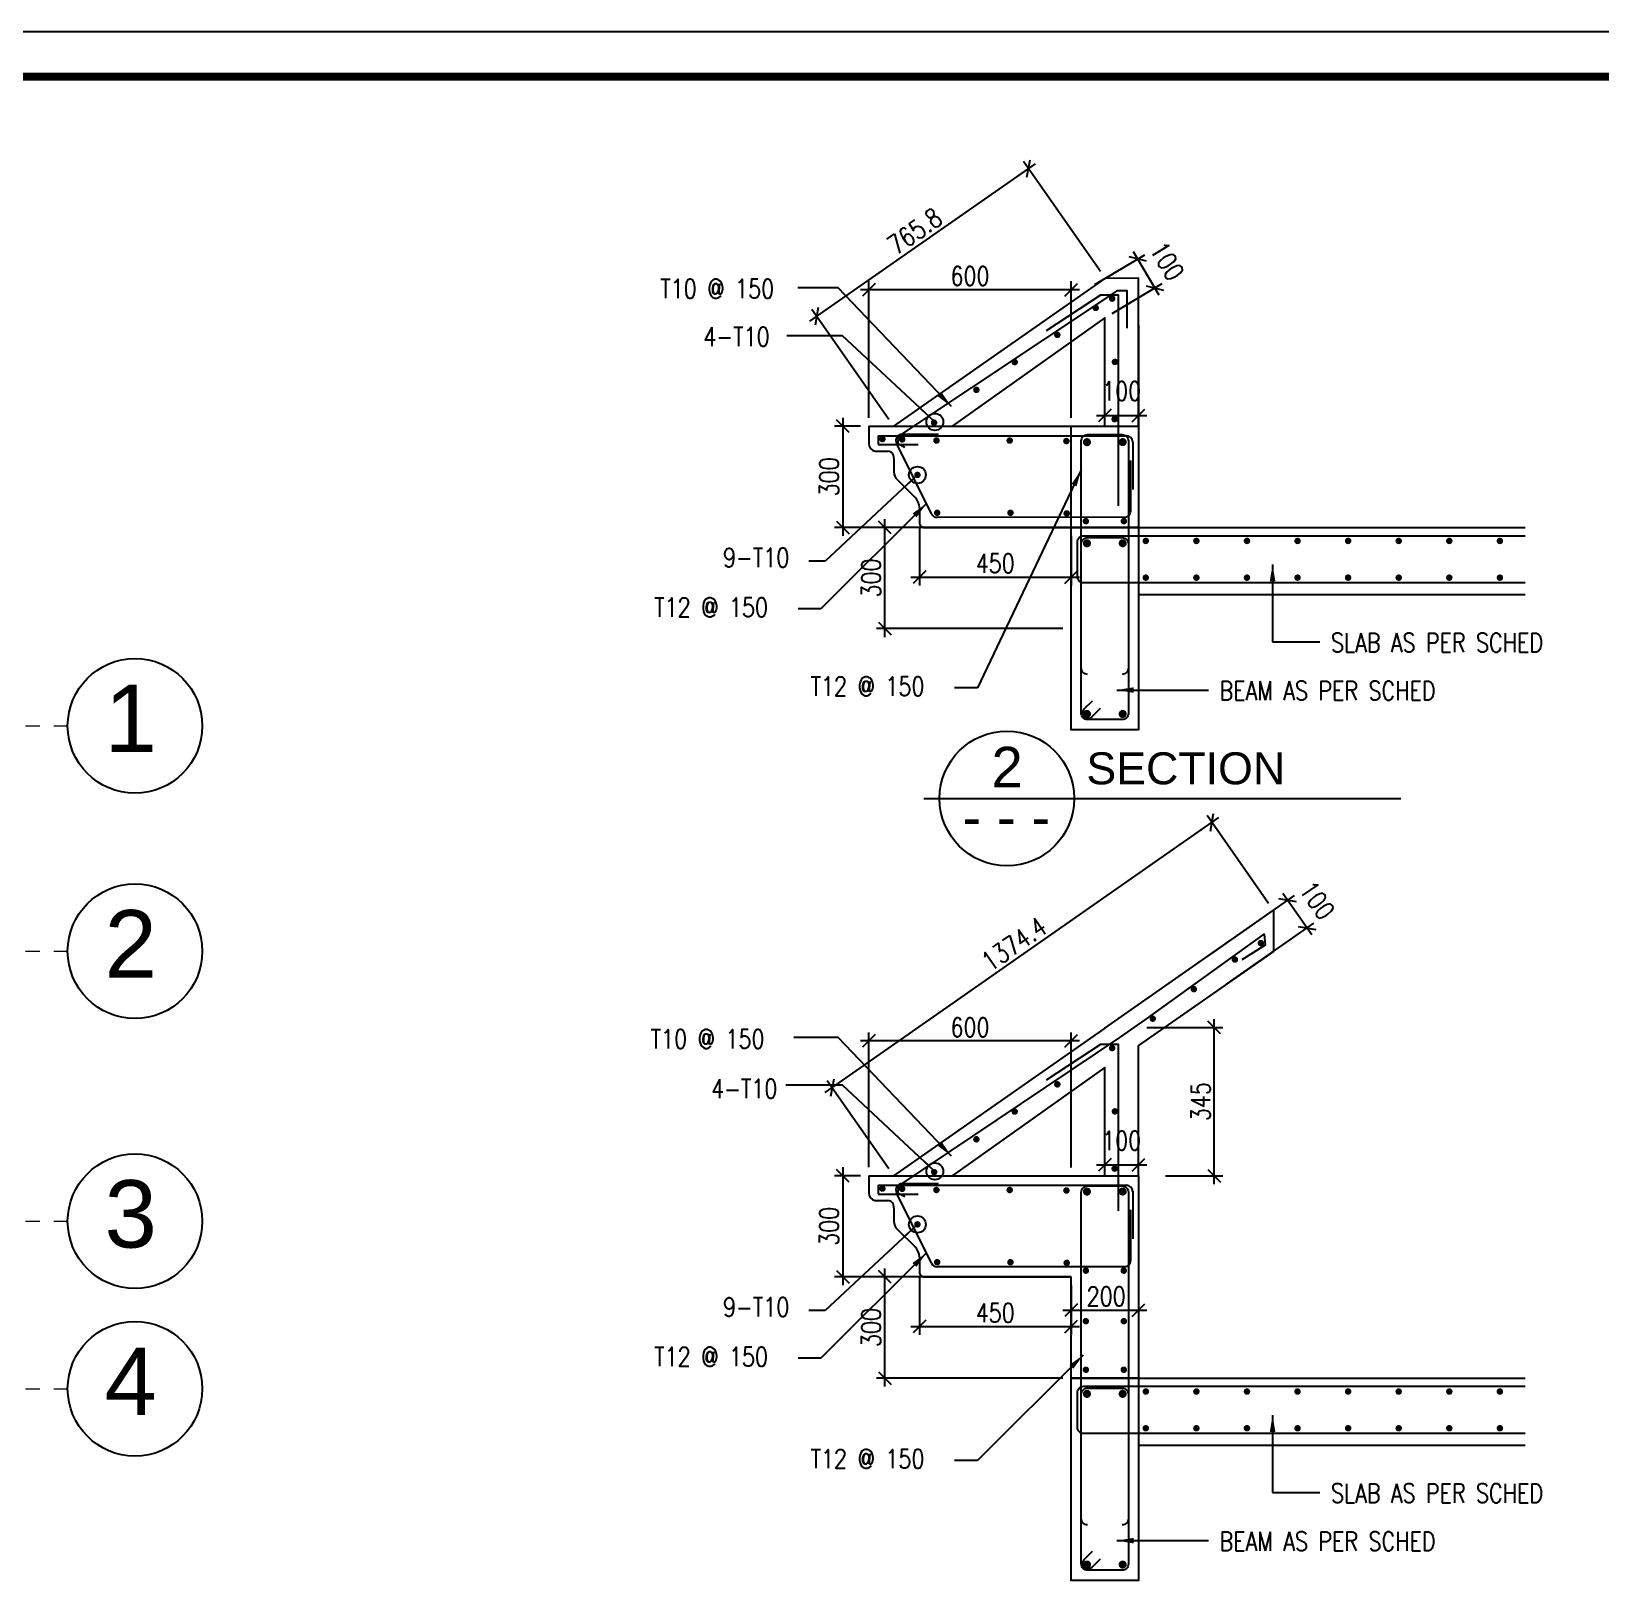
# Model space of a CAD drawing. Header units: metres. Extents: x 503482 to 1007323, y 2781056 to 5562345.
# Drawn here: x 503909.89 to 503923.85, y 2781099.45 to 2781113.27 of the extents above; entities that cross this region are included whole.
import ezdxf

# ---------------------------------------------------------------- set-up
doc = ezdxf.new("R2010")
doc.units = ezdxf.units.M
doc.header["$LTSCALE"] = 10
doc.header["$MEASUREMENT"] = 0
doc.header["$PDMODE"] = 3
doc.linetypes.add('PHANTOM2', pattern=[1.25, 0.625, -0.125, 0.125, -0.125, 0.125, -0.125])
doc.layers.get('0').update_dxf_attribs({"linetype": 'CONTINUOUS'})
doc.layers.get('DEFPOINTS').update_dxf_attribs({"linetype": 'CONTINUOUS'})
for name, color, linetype, lineweight in [('01_WALLS', 7, 'CONTINUOUS', 25), ('S-TIE BEAM', 3, 'CONTINUOUS', 25), ('TEXT', 254, 'CONTINUOUS', 13)]:
    doc.layers.add(name, color=color, linetype=linetype, lineweight=lineweight)
for name, color, linetype in [('1-TEXT', 3, 'CONTINUOUS'), ('3-REINFORCEMENT', 4, 'CONTINUOUS'), ('A-TEXT', 2, 'CONTINUOUS'), ('A-VIEW-LN', 1, 'CONTINUOUS'), ('G-DIM', 1, 'CONTINUOUS'), ('G-LEADER', 1, 'CONTINUOUS'), ('G-TEXT', 3, 'CONTINUOUS'), ('M.TITLE BLOCK', 7, 'CONTINUOUS'), ('S-COL-NAME', 4, 'CONTINUOUS'), ('S-REINFORCEMENT', 4, 'CONTINUOUS'), ('S-SECTIONS', 2, 'CONTINUOUS')]:
    doc.layers.add(name, color=color, linetype=linetype)
doc.styles.add('ANWAR', font='arial.ttf')
doc.styles.add('ROMANS', font='ROMANS.SHX', dxfattribs={"width": 0.8, "height": 0.25})
doc.styles.add('TT', font='swissek.ttf')
doc.dimstyles.new('DIM-25', dxfattribs={"dimscale": 0.25, "dimtxt": 225, "dimasz": 150, "dimexe": 100, "dimexo": 100, "dimgap": 50, "dimtad": 1, "dimdec": 1, "dimzin": 9, "dimdsep": 46, "dimtxsty": 'ROMANS', "dimblk1": 'OBLIQUE', "dimblk2": 'OBLIQUE', "dimsah": 1, "dimcen": 100, "dimdle": 100, "dimclrd": 256, "dimclre": 256, "dimclrt": 3, "dimadec": 0, "dimazin": 0, "dimtfac": 1, "dimtdec": 1, "dimtofl": 0, "dimtmove": 2, "dimatfit": 3, "dimldrblk": 'OBLIQUE', "dimfxl": 1, "dimtolj": 1, "dimtzin": 0, "dimlwd": -1, "dimlwe": -1, "dimarcsym": 0})
doc.dimstyles.new('DOTBLANKED-25', dxfattribs={"dimscale": 0.25, "dimtxt": 225, "dimasz": 200, "dimexe": 100, "dimexo": 100, "dimgap": 50, "dimtad": 1, "dimdec": 0, "dimzin": 0, "dimdsep": 46, "dimtxsty": 'ROMANS', "dimblk1": 'DOTBLANK', "dimblk2": 'DOTBLANK', "dimsah": 1, "dimcen": 100, "dimdle": 100, "dimclrd": 256, "dimclre": 256, "dimclrt": 3, "dimadec": 0, "dimazin": 0, "dimtfac": 1, "dimtdec": 0, "dimtofl": 0, "dimtmove": 2, "dimatfit": 3, "dimldrblk": 'DOTBLANK', "dimfxl": 1, "dimtolj": 1, "dimtzin": 0, "dimlwd": -1, "dimlwe": -1, "dimarcsym": 0})
doc.dimstyles.new('LEADER-25', dxfattribs={"dimscale": 0.25, "dimtxt": 225, "dimasz": 200, "dimexe": 100, "dimexo": 100, "dimgap": 50, "dimtad": 1, "dimdec": 0, "dimzin": 0, "dimdsep": 46, "dimtxsty": 'ROMANS', "dimcen": 100, "dimdle": 100, "dimclrd": 256, "dimclre": 256, "dimclrt": 3, "dimadec": 0, "dimazin": 0, "dimtfac": 1, "dimtdec": 0, "dimtofl": 0, "dimtmove": 2, "dimatfit": 3, "dimfxl": 1, "dimtolj": 1, "dimtzin": 0, "dimlwd": -1, "dimlwe": -1, "dimarcsym": 0})

# ---------------------------------------------------------------- blocks, each defined once
blk = doc.blocks.new('A$C9677af75')
at = {"color": 252}
for centre in [(3.452, -0.3), (3.452, -2.305), (3.452, -4.708), (3.452, -6.198)]:
    blk.add_circle(centre, 0.599, dxfattribs=at)
at = {"layer": 'A-VIEW-LN', "color": 252, "linetype": 'PHANTOM2', "lineweight": 5, "ltscale": 0.1}
for p, q in [((-17.271, -0.3), (2.858, -0.3)), ((-17.271, -2.305), (2.858, -2.305)), ((-17.271, -4.708), (2.858, -4.708)), ((-17.271, -6.198), (2.858, -6.198))]:
    blk.add_line(p, q, dxfattribs=at)
at = {"layer": 'A-TEXT', "style": 'ANWAR'}
for s, p in [('1', (3.181, -0.533)), ('2', (3.181, -2.539)), ('3', (3.181, -4.942)), ('4', (3.181, -6.432))]:
    blk.add_text(s, height=0.6, dxfattribs=at).set_placement(p)
blk = doc.blocks.new('_Oblique')
at = {"color": 0, "linetype": 'ByBlock', "lineweight": -2}
blk.add_line((-0.5, -0.5), (0.5, 0.5), dxfattribs=at)
blk = doc.blocks.new('*D1477')
at = {"layer": 'DEFPOINTS', "color": 0, "transparency": 16777216}
for p in [(516261.3, 219865.2), (516261.3, 219465.5), (516861.2, 219465.4)]:
    blk.add_point(p, dxfattribs=at)
at = {"layer": 'G-DIM', "transparency": 16777216}
for p, q in [((516261.3, 219490.5), (516261.3, 219890.2)), ((516861.2, 219490.4), (516861.2, 219890.2)), ((516886.2, 219865.2), (516236.3, 219865.2))]:
    blk.add_line(p, q, dxfattribs=at)
at = {"layer": 'G-DIM', "transparency": 16777216, "xscale": 37.5, "yscale": 37.5, "zscale": 37.5, "rotation": 180}
blk.add_blockref('_Oblique', (516261.3, 219865.2), dxfattribs=at)
at = {"layer": 'G-DIM', "transparency": 16777216, "xscale": 37.5, "yscale": 37.5, "zscale": 37.5}
blk.add_blockref('_Oblique', (516861.2, 219865.2), dxfattribs=at)
at = {"layer": 'G-DIM', "color": 3, "transparency": 16777216, "insert": (516561.3, 219905.8), "char_height": 56.25, "attachment_point": 5, "style": 'ROMANS'}
blk.add_mtext('\\A1;600', dxfattribs=at)
blk = doc.blocks.new('*D1478')
at = {"layer": 'DEFPOINTS', "color": 0, "transparency": 16777216}
for p in [(516261.2, 219465.5), (516184.3, 219165.5), (516425.2, 219165.5)]:
    blk.add_point(p, dxfattribs=at)
at = {"layer": 'G-DIM', "transparency": 16777216}
for p, q in [((516236.2, 219465.5), (516159.3, 219465.5)), ((516184.3, 219490.5), (516184.3, 219140.5)), ((516400.2, 219165.5), (516159.3, 219165.5))]:
    blk.add_line(p, q, dxfattribs=at)
at = {"layer": 'G-DIM', "transparency": 16777216, "xscale": 37.5, "yscale": 37.5, "zscale": 37.5}
for p, rotation in [((516184.3, 219465.5), 90), ((516184.3, 219165.5), 270)]:
    blk.add_blockref('_Oblique', p, dxfattribs=dict(at, rotation=rotation))
at = {"layer": 'G-DIM', "color": 3, "transparency": 16777216, "insert": (516143.7, 219315.5), "char_height": 56.25, "attachment_point": 5, "rotation": 90, "style": 'ROMANS'}
blk.add_mtext('\\A1;300', dxfattribs=at)
blk = doc.blocks.new('_DOTBLANK')
at = {"color": 0, "linetype": 'ByBlock'}
blk.add_line((-0.5, 0), (-1, 0), dxfattribs=at)
blk.add_circle((0, 0), 0.5, dxfattribs=at)
blk = doc.blocks.new('*D1479')
at = {"layer": 'DEFPOINTS', "color": 0, "transparency": 16777216}
for p in [(516961.2, 219474.2), (517061.2, 219498), (517061.2, 219474.2)]:
    blk.add_point(p, dxfattribs=at)
at = {"layer": 'G-DIM', "transparency": 16777216}
for p, q in [((516961.2, 219499.2), (516961.2, 219523)), ((517061.2, 219499.2), (517061.2, 219523)), ((516936.2, 219498), (517086.2, 219498))]:
    blk.add_line(p, q, dxfattribs=at)
at = {"layer": 'G-DIM', "transparency": 16777216, "xscale": 37.5, "yscale": 37.5, "zscale": 37.5, "rotation": 180}
blk.add_blockref('_Oblique', (516961.2, 219498), dxfattribs=at)
at = {"layer": 'G-DIM', "transparency": 16777216, "xscale": 37.5, "yscale": 37.5, "zscale": 37.5}
blk.add_blockref('_Oblique', (517061.2, 219498), dxfattribs=at)
at = {"layer": 'G-DIM', "color": 3, "transparency": 16777216, "insert": (517011.2, 219569.9), "char_height": 56.25, "attachment_point": 5, "style": 'ROMANS'}
blk.add_mtext('\\A1;100', dxfattribs=at)
blk = doc.blocks.new('*D1480')
at = {"layer": 'DEFPOINTS', "color": 0, "transparency": 16777216}
for p in [(517061.2, 219904.9), (517285.9, 219904.9), (517115.9, 219465.4)]:
    blk.add_point(p, dxfattribs=at)
at = {"layer": 'G-DIM', "transparency": 16777216}
for p, q in [((517285.9, 219440.4), (517285.9, 219929.9)), ((517086.2, 219904.9), (517310.9, 219904.9)), ((517140.9, 219465.4), (517310.9, 219465.4))]:
    blk.add_line(p, q, dxfattribs=at)
at = {"layer": 'G-DIM', "transparency": 16777216, "xscale": 37.5, "yscale": 37.5, "zscale": 37.5}
for p, rotation in [((517285.9, 219904.9), 90), ((517285.9, 219465.4), 270)]:
    blk.add_blockref('_Oblique', p, dxfattribs=dict(at, rotation=rotation))
at = {"layer": 'G-DIM', "color": 3, "transparency": 16777216, "insert": (517245.2, 219685.1), "char_height": 56.25, "attachment_point": 5, "rotation": 90, "style": 'ROMANS'}
blk.add_mtext('\\A1;345', dxfattribs=at)
blk = doc.blocks.new('*D1481')
at = {"layer": 'DEFPOINTS', "color": 0, "transparency": 16777216}
for p in [(516861.2, 219072.1), (517061.2, 219072.1), (517061.2, 219066.9)]:
    blk.add_point(p, dxfattribs=at)
at = {"layer": 'G-DIM', "transparency": 16777216}
for p, q in [((516836.2, 219066.9), (517086.2, 219066.9)), ((516861.2, 219047.1), (516861.2, 219041.9)), ((517061.2, 219047.1), (517061.2, 219041.9))]:
    blk.add_line(p, q, dxfattribs=at)
at = {"layer": 'G-DIM', "transparency": 16777216, "xscale": 37.5, "yscale": 37.5, "zscale": 37.5, "rotation": 180}
blk.add_blockref('_Oblique', (516861.2, 219066.9), dxfattribs=at)
at = {"layer": 'G-DIM', "transparency": 16777216, "xscale": 37.5, "yscale": 37.5, "zscale": 37.5}
blk.add_blockref('_Oblique', (517061.2, 219066.9), dxfattribs=at)
at = {"layer": 'G-DIM', "color": 3, "transparency": 16777216, "insert": (516965.1, 219107.5), "char_height": 56.25, "attachment_point": 5, "style": 'ROMANS'}
blk.add_mtext('\\A1;200', dxfattribs=at)
blk = doc.blocks.new('*D1482')
at = {"layer": 'DEFPOINTS', "color": 0, "transparency": 16777216}
for p in [(516308.7, 219165.4), (516861.2, 219165.4), (516861.2, 218865.4)]:
    blk.add_point(p, dxfattribs=at)
at = {"layer": 'G-DIM', "transparency": 16777216}
for p, q in [((516308.7, 218840.4), (516308.7, 219190.4)), ((516836.2, 219165.4), (516283.7, 219165.4)), ((516836.2, 218865.4), (516283.7, 218865.4))]:
    blk.add_line(p, q, dxfattribs=at)
at = {"layer": 'G-DIM', "transparency": 16777216, "xscale": 37.5, "yscale": 37.5, "zscale": 37.5}
for p, rotation in [((516308.7, 219165.4), 90), ((516308.7, 218865.4), 270)]:
    blk.add_blockref('_Oblique', p, dxfattribs=dict(at, rotation=rotation))
at = {"layer": 'G-DIM', "color": 3, "transparency": 16777216, "insert": (516268.1, 219015.4), "char_height": 56.25, "attachment_point": 5, "rotation": 90, "style": 'ROMANS'}
blk.add_mtext('\\A1;300', dxfattribs=at)
blk = doc.blocks.new('*D1483')
at = {"layer": 'DEFPOINTS', "color": 0, "transparency": 16777216}
for p in [(516411.2, 219189), (516861.2, 219165.4), (516861.2, 219018.3)]:
    blk.add_point(p, dxfattribs=at)
at = {"layer": 'G-DIM', "transparency": 16777216}
for p, q in [((516411.2, 219164), (516411.2, 218993.3)), ((516861.2, 219140.4), (516861.2, 218993.3)), ((516386.2, 219018.3), (516886.2, 219018.3))]:
    blk.add_line(p, q, dxfattribs=at)
at = {"layer": 'G-DIM', "transparency": 16777216, "xscale": 37.5, "yscale": 37.5, "zscale": 37.5, "rotation": 180}
blk.add_blockref('_Oblique', (516411.2, 219018.3), dxfattribs=at)
at = {"layer": 'G-DIM', "transparency": 16777216, "xscale": 37.5, "yscale": 37.5, "zscale": 37.5}
blk.add_blockref('_Oblique', (516861.2, 219018.3), dxfattribs=at)
at = {"layer": 'G-DIM', "color": 3, "transparency": 16777216, "insert": (516636.2, 219058.9), "char_height": 56.25, "attachment_point": 5, "style": 'ROMANS'}
blk.add_mtext('\\A1;450', dxfattribs=at)
blk = doc.blocks.new('*D1485')
at = {"layer": 'DEFPOINTS', "color": 0, "transparency": 16777216}
for p in [(517279.1, 220513.5), (517461.2, 220252.9), (516334.7, 219465.6)]:
    blk.add_point(p, dxfattribs=at)
at = {"layer": 'G-DIM', "transparency": 16777216}
for p, q in [((517446.9, 220273.4), (517264.8, 220534)), ((516132, 219711.9), (517299.6, 220527.8)), ((516320.4, 219486.1), (516138.2, 219746.7))]:
    blk.add_line(p, q, dxfattribs=at)
at = {"layer": 'G-DIM', "transparency": 16777216, "xscale": 37.5, "yscale": 37.5, "zscale": 37.5}
for p, rotation in [((517279.1, 220513.5), 34.94840811919067), ((516152.5, 219726.2), 214.9484081191907)]:
    blk.add_blockref('_Oblique', p, dxfattribs=dict(at, rotation=rotation))
at = {"layer": 'G-DIM', "color": 3, "transparency": 16777216, "insert": (516692.5, 220153.2), "char_height": 56.25, "attachment_point": 5, "rotation": 34.9484, "style": 'ROMANS'}
blk.add_mtext('\\A1;1374.4', dxfattribs=at)
blk = doc.blocks.new('*D1486')
at = {"layer": 'DEFPOINTS', "color": 0, "transparency": 16777216}
for p in [(516261.3, 222093.4), (516261.3, 221688.3), (516861.2, 221688.2)]:
    blk.add_point(p, dxfattribs=at)
at = {"layer": 'G-DIM', "transparency": 16777216}
for p, q in [((516261.3, 221713.3), (516261.3, 222118.4)), ((516861.2, 221713.2), (516861.2, 222118.4)), ((516886.2, 222093.4), (516236.3, 222093.4))]:
    blk.add_line(p, q, dxfattribs=at)
at = {"layer": 'G-DIM', "transparency": 16777216, "xscale": 37.5, "yscale": 37.5, "zscale": 37.5, "rotation": 180}
blk.add_blockref('_Oblique', (516261.3, 222093.4), dxfattribs=at)
at = {"layer": 'G-DIM', "transparency": 16777216, "xscale": 37.5, "yscale": 37.5, "zscale": 37.5}
blk.add_blockref('_Oblique', (516861.2, 222093.4), dxfattribs=at)
at = {"layer": 'G-DIM', "color": 3, "transparency": 16777216, "insert": (516561.3, 222134.1), "char_height": 56.25, "attachment_point": 5, "style": 'ROMANS'}
blk.add_mtext('\\A1;600', dxfattribs=at)
blk = doc.blocks.new('*D1487')
at = {"layer": 'DEFPOINTS', "color": 0, "transparency": 16777216}
for p in [(516261.2, 221688.3), (516184.3, 221388.4), (516425.2, 221388.4)]:
    blk.add_point(p, dxfattribs=at)
at = {"layer": 'G-DIM', "transparency": 16777216}
for p, q in [((516184.3, 221713.3), (516184.3, 221363.4)), ((516236.2, 221688.3), (516159.3, 221688.3)), ((516400.2, 221388.4), (516159.3, 221388.4))]:
    blk.add_line(p, q, dxfattribs=at)
at = {"layer": 'G-DIM', "transparency": 16777216, "xscale": 37.5, "yscale": 37.5, "zscale": 37.5}
for p, rotation in [((516184.3, 221688.3), 90), ((516184.3, 221388.4), 270)]:
    blk.add_blockref('_Oblique', p, dxfattribs=dict(at, rotation=rotation))
at = {"layer": 'G-DIM', "color": 3, "transparency": 16777216, "insert": (516143.7, 221538.3), "char_height": 56.25, "attachment_point": 5, "rotation": 90, "style": 'ROMANS'}
blk.add_mtext('\\A1;300', dxfattribs=at)
blk = doc.blocks.new('*D1488')
at = {"layer": 'DEFPOINTS', "color": 0, "transparency": 16777216}
for p in [(516961.2, 221697.1), (517061.2, 221720.8), (517061.2, 221697.1)]:
    blk.add_point(p, dxfattribs=at)
at = {"layer": 'G-DIM', "transparency": 16777216}
for p, q in [((516961.2, 221722.1), (516961.2, 221745.8)), ((517061.2, 221722.1), (517061.2, 221745.8)), ((516936.2, 221720.8), (517086.2, 221720.8))]:
    blk.add_line(p, q, dxfattribs=at)
at = {"layer": 'G-DIM', "transparency": 16777216, "xscale": 37.5, "yscale": 37.5, "zscale": 37.5, "rotation": 180}
blk.add_blockref('_Oblique', (516961.2, 221720.8), dxfattribs=at)
at = {"layer": 'G-DIM', "transparency": 16777216, "xscale": 37.5, "yscale": 37.5, "zscale": 37.5}
blk.add_blockref('_Oblique', (517061.2, 221720.8), dxfattribs=at)
at = {"layer": 'G-DIM', "color": 3, "transparency": 16777216, "insert": (517011.2, 221792.7), "char_height": 56.25, "attachment_point": 5, "style": 'ROMANS'}
blk.add_mtext('\\A1;100', dxfattribs=at)
blk = doc.blocks.new('*D1489')
at = {"layer": 'DEFPOINTS', "color": 0, "transparency": 16777216}
for p in [(517058.7, 222184.4), (516910, 222095.7), (516961.2, 222009.8)]:
    blk.add_point(p, dxfattribs=at)
at = {"layer": 'G-DIM', "transparency": 16777216}
for p, q in [((517122.7, 222077.1), (517045.9, 222205.9)), ((516931.5, 222108.5), (517080.1, 222197.2)), ((516982.7, 222022.6), (517131.4, 222111.4))]:
    blk.add_line(p, q, dxfattribs=at)
at = {"layer": 'G-DIM', "transparency": 16777216, "xscale": 37.5, "yscale": 37.5, "zscale": 37.5}
for p, rotation in [((517058.7, 222184.4), 120.8295088101091), ((517109.9, 222098.6), 300.8295088101091)]:
    blk.add_blockref('_Oblique', p, dxfattribs=dict(at, rotation=rotation))
at = {"layer": 'G-DIM', "color": 3, "transparency": 16777216, "insert": (517146, 222178.3), "char_height": 56.25, "attachment_point": 5, "rotation": 300.8295, "style": 'ROMANS'}
blk.add_mtext('\\A1;100', dxfattribs=at)
blk = doc.blocks.new('*D1490')
at = {"layer": 'DEFPOINTS', "color": 0, "transparency": 16777216}
for p in [(516308.7, 221388.3), (516861.2, 221388.3), (516861.2, 221088.2)]:
    blk.add_point(p, dxfattribs=at)
at = {"layer": 'G-DIM', "transparency": 16777216}
for p, q in [((516308.7, 221063.2), (516308.7, 221413.3)), ((516836.2, 221388.3), (516283.7, 221388.3)), ((516836.2, 221088.2), (516283.7, 221088.2))]:
    blk.add_line(p, q, dxfattribs=at)
at = {"layer": 'G-DIM', "transparency": 16777216, "xscale": 37.5, "yscale": 37.5, "zscale": 37.5}
for p, rotation in [((516308.7, 221388.3), 90), ((516308.7, 221088.2), 270)]:
    blk.add_blockref('_Oblique', p, dxfattribs=dict(at, rotation=rotation))
at = {"layer": 'G-DIM', "color": 3, "transparency": 16777216, "insert": (516268.1, 221238.3), "char_height": 56.25, "attachment_point": 5, "rotation": 90, "style": 'ROMANS'}
blk.add_mtext('\\A1;300', dxfattribs=at)
blk = doc.blocks.new('*D1491')
at = {"layer": 'DEFPOINTS', "color": 0, "transparency": 16777216}
for p in [(516411.2, 221411.8), (516861.2, 221388.3), (516861.2, 221241.2)]:
    blk.add_point(p, dxfattribs=at)
at = {"layer": 'G-DIM', "transparency": 16777216}
for p, q in [((516411.2, 221386.8), (516411.2, 221216.2)), ((516861.2, 221363.3), (516861.2, 221216.2)), ((516386.2, 221241.2), (516886.2, 221241.2))]:
    blk.add_line(p, q, dxfattribs=at)
at = {"layer": 'G-DIM', "transparency": 16777216, "xscale": 37.5, "yscale": 37.5, "zscale": 37.5, "rotation": 180}
blk.add_blockref('_Oblique', (516411.2, 221241.2), dxfattribs=at)
at = {"layer": 'G-DIM', "transparency": 16777216, "xscale": 37.5, "yscale": 37.5, "zscale": 37.5}
blk.add_blockref('_Oblique', (516861.2, 221241.2), dxfattribs=at)
at = {"layer": 'G-DIM', "color": 3, "transparency": 16777216, "insert": (516636.2, 221281.8), "char_height": 56.25, "attachment_point": 5, "style": 'ROMANS'}
blk.add_mtext('\\A1;450', dxfattribs=at)
blk = doc.blocks.new('*D1492')
at = {"layer": 'DEFPOINTS', "color": 0, "transparency": 16777216}
for p in [(516734.7, 222453), (516962.5, 222127), (516334.7, 221688.4)]:
    blk.add_point(p, dxfattribs=at)
at = {"layer": 'G-DIM', "transparency": 16777216}
for p, q in [((516086.4, 222000.1), (516755.2, 222467.3)), ((516948.1, 222147.5), (516720.4, 222473.5)), ((516320.4, 221708.9), (516092.6, 222034.9))]:
    blk.add_line(p, q, dxfattribs=at)
at = {"layer": 'G-DIM', "transparency": 16777216, "xscale": 37.5, "yscale": 37.5, "zscale": 37.5}
for p, rotation in [((516734.7, 222453), 34.94078497483038), ((516106.9, 222014.4), 214.9407849748304)]:
    blk.add_blockref('_Oblique', p, dxfattribs=dict(at, rotation=rotation))
at = {"layer": 'G-DIM', "color": 3, "transparency": 16777216, "insert": (516397.5, 222267), "char_height": 56.25, "attachment_point": 5, "rotation": 34.9408, "style": 'ROMANS'}
blk.add_mtext('\\A1;765.8', dxfattribs=at)
blk = doc.blocks.new('*D1494')
at = {"layer": 'DEFPOINTS', "color": 0, "transparency": 16777216}
for p in [(517503.2, 220282.2), (517244.7, 220101.5), (517301.9, 220019.5)]:
    blk.add_point(p, dxfattribs=at)
at = {"layer": 'G-DIM', "transparency": 16777216}
for p, q in [((517265.2, 220115.8), (517523.7, 220296.5)), ((517574.8, 220179.7), (517488.8, 220302.7)), ((517322.4, 220033.9), (517580.9, 220214.5))]:
    blk.add_line(p, q, dxfattribs=at)
at = {"layer": 'G-DIM', "transparency": 16777216, "xscale": 37.5, "yscale": 37.5, "zscale": 37.5}
for p, rotation in [((517503.2, 220282.2), 124.9484081191842), ((517560.4, 220200.2), 304.9484081191842)]:
    blk.add_blockref('_Oblique', p, dxfattribs=dict(at, rotation=rotation))
at = {"layer": 'G-DIM', "color": 3, "transparency": 16777216, "insert": (517590.7, 220282.3), "char_height": 56.25, "attachment_point": 5, "rotation": 304.9484, "style": 'ROMANS'}
blk.add_mtext('\\A1;100', dxfattribs=at)
blk = doc.blocks.new('A$C831c998c')
at = {"layer": '01_WALLS', "ltscale": 0.04}
for p, q in [((1261.98, 6632.93), (1698.03, 6632.84)), ((1261.98, 4410.08), (1698.03, 4409.99))]:
    blk.add_line(p, q, dxfattribs=at)
for points in [[(1261.98, 6632.93), (1698.03, 6632.84)], [(1261.98, 4410.08), (1698.03, 4409.99)]]:
    blk.add_lwpolyline(points, dxfattribs=at)
at = {"layer": '3-REINFORCEMENT'}
for points in [[(1784.55, 6095.78), (1759.59, 6071.14, -0.4125118), (1736.39, 6071.22, -0.4159173), (1736.47, 6094.55), (1761.33, 6119.09)], [(1784.55, 3572.89), (1759.59, 3548.25, -0.4125118), (1736.39, 3548.33, -0.4159173), (1736.47, 3571.66), (1761.33, 3596.2)]]:
    blk.add_lwpolyline(points, format="xyb", dxfattribs=at)
at = {"layer": 'S-COL-NAME'}
for p, q in [((1125.63, 6904.78), (1862.39, 6904.7)), ((1125.63, 6904.78), (1125.63, 6878.43)), ((1197.13, 6909.53), (1304.37, 6909.53)), ((1125.63, 6878.43), (1244.75, 6878.43)), ((1284.07, 6673.31), (1180.45, 6882.66)), ((1881.01, 6886.08), (1881.01, 6745.75)), ((1874.68, 6681.49), (1874.68, 6831.34)), ((1856.06, 6662.87), (1300.75, 6662.95)), ((1125.63, 4681.93), (1862.39, 4681.84)), ((1125.63, 4681.93), (1125.63, 4655.57)), ((1125.63, 4655.57), (1244.75, 4655.57)), ((1284.07, 4450.46), (1180.45, 4659.8)), ((1197.13, 4686.68), (1304.37, 4686.68)), ((1881.01, 4663.22), (1881.01, 4522.9)), ((1874.68, 4458.63), (1874.68, 4608.49)), ((1856.06, 4440.01), (1300.75, 4440.1))]:
    blk.add_line(p, q, dxfattribs=at)
for points in [[(1205.42, 6870.19), (1183.88, 6880.84), (1187.12, 6903.32), (1836.88, 7335.81), (1863.6, 7335.81), (1863.6, 7223.93)], [(1838.54, 6697.06), (1838.54, 7322.1), (1785.35, 7322.1), (1623.68, 7216.16)], [(1205.42, 4647.33), (1183.88, 4657.99), (1187.12, 4680.47), (1842.68, 5119.9), (1917.83, 5172.42), (2270.66, 5426.46)], [(2248.56, 5410.77), (2270.66, 5426.46), (2273.03, 5393.81), (2203.84, 5350.08)], [(1838.54, 4606.01), (1838.54, 5099.24), (1785.35, 5099.24), (1623.68, 4993.3)]]:
    blk.add_lwpolyline(points, dxfattribs=at)
for points in [[(1746.65, 6197.12, -0.4142136), (1728.03, 6215.74), (1728.03, 6889.48, -0.4142136), (1746.65, 6908.1), (1849.41, 6908.1, -0.4142136), (1868.03, 6889.48), (1868.03, 6215.74, -0.4142136), (1849.41, 6197.12)], [(3044.18, 6468.42), (1735.33, 6468.42, -0.4142136), (1716.71, 6487.04), (1716.71, 6589.8, -0.4142136), (1735.33, 6608.42), (3044.26, 6608.42)], [(1746.65, 3674.23, -0.4142136), (1728.03, 3692.85), (1728.03, 4661.33, -0.4142136), (1746.65, 4679.95), (1849.41, 4679.95, -0.4142136), (1868.03, 4661.33), (1868.03, 3692.85, -0.4142136), (1849.41, 3674.23)], [(3044.18, 3945.53), (1735.33, 3945.53, -0.4142136), (1716.71, 3964.15), (1716.71, 4066.91, -0.4142136), (1735.33, 4085.53), (3044.26, 4085.53)]]:
    blk.add_lwpolyline(points, format="xyb", dxfattribs=at)
for points in [[(1746.65, 6602.84), (1849.41, 6602.84, -0.4142136), (1868.03, 6584.23), (1868.03, 6081.46, -0.4142136), (1849.41, 6062.84), (1746.65, 6062.84, -0.4142136), (1728.03, 6081.46), (1728.03, 6584.23, -0.4142136)], [(1746.65, 4079.95), (1849.41, 4079.95, -0.4142136), (1868.03, 4061.33), (1868.03, 3558.57, -0.4142136), (1849.41, 3539.95), (1746.65, 3539.95, -0.4142136), (1728.03, 3558.57), (1728.03, 4061.33, -0.4142136)]]:
    blk.add_lwpolyline(points, format="xyb", close=True, dxfattribs=at)
for centre, start, end in [((1197.13, 6890.91), 90, 206.33465), ((1862.39, 6886.08), 0, 90), ((1300.75, 6681.57), 206.33465, 269.99978), ((1856.06, 6681.49), 269.99978, 0), ((1197.13, 4668.06), 90, 206.33465), ((1862.39, 4663.22), 0, 90), ((1300.75, 4458.72), 206.33465, 269.99978), ((1856.06, 4458.63), 269.99978, 0)]:
    blk.add_arc(centre, 18.62, start, end, dxfattribs=at)
at = {"layer": 'S-REINFORCEMENT'}
for points, const_width in [([(1819.81, 7316.38, -1), (1819.81, 7306.7, -1)], 9.52), ([(1770.85, 7289.02, -1), (1770.85, 7279.34, -1)], 9.52), ([(1657.13, 7208.87, -1), (1657.13, 7199.19, -1)], 9.52), ([(1530.71, 7128.01, -1), (1530.71, 7118.33, -1)], 9.52), ([(1827.82, 7128.69, -1), (1827.82, 7119.01, -1)], 9.52), ([(1417.13, 7045.84, -1), (1417.13, 7036.16, -1)], 9.52), ([(1291.69, 6948.54, -1), (1291.69, 6938.86, -1)], 9.52), ([(1827.09, 6958.89, -1), (1827.09, 6949.21, -1)], 9.52), ([(1138.45, 6899.8, -1), (1138.45, 6890.12, -1)], 9.52), ([(1197.14, 6899.05, -1), (1197.14, 6889.37, -1)], 9.52), ([(1298.59, 6895.48, -1), (1298.59, 6885.8, -1)], 9.52), ([(1515.89, 6895.39, -1), (1515.89, 6885.71, -1)], 9.52), ([(1684.02, 6893.98, -1), (1684.02, 6884.3, -1)], 9.52), ([(1744.93, 6891.95, -1), (1744.93, 6879.85, -1)], 11.9), ([(1850.99, 6892.1, 1), (1850.99, 6880, 1)], 11.9), ([(1242.21, 6793.49, -1), (1242.21, 6783.81, -1)], 9.52), ([(1300.89, 6681.26, -1), (1300.89, 6671.58, -1)], 9.52), ([(1518.2, 6681.18, -1), (1518.2, 6671.5, -1)], 9.52), ([(1684.94, 6679.38, -1), (1684.94, 6669.7, -1)], 9.52), ([(1741.84, 6656.33, -1), (1741.84, 6646.65, -1)], 9.52), ([(1854.23, 6656.33, 1), (1854.23, 6646.65, 1)], 9.52), ([(1744.93, 6591.98, -1), (1744.93, 6579.88, -1)], 11.9), ([(1850.99, 6592.13, 1), (1850.99, 6580.03, 1)], 11.9), ([(1919.52, 6597.7, -1), (1919.52, 6588.02, -1)], 9.52), ([(2069.52, 6597.7, -1), (2069.52, 6588.02, -1)], 9.52), ([(2219.52, 6597.7, -1), (2219.52, 6588.02, -1)], 9.52), ([(2369.52, 6597.7, -1), (2369.52, 6588.02, -1)], 9.52), ([(2519.52, 6597.7, -1), (2519.52, 6588.02, -1)], 9.52), ([(2669.52, 6597.7, -1), (2669.52, 6588.02, -1)], 9.52), ([(2819.52, 6597.7, -1), (2819.52, 6588.02, -1)], 9.52), ([(2969.52, 6597.7, -1), (2969.52, 6588.02, -1)], 9.52), ([(1919.52, 6479.14, 1), (1919.52, 6488.82, 1)], 9.52), ([(2069.52, 6479.14, 1), (2069.52, 6488.82, 1)], 9.52), ([(2219.52, 6479.14, 1), (2219.52, 6488.82, 1)], 9.52), ([(2369.52, 6479.14, 1), (2369.52, 6488.82, 1)], 9.52), ([(2519.52, 6479.14, 1), (2519.52, 6488.82, 1)], 9.52), ([(2669.52, 6479.14, 1), (2669.52, 6488.82, 1)], 9.52), ([(2819.52, 6479.14, 1), (2819.52, 6488.82, 1)], 9.52), ([(2969.52, 6479.14, 1), (2969.52, 6488.82, 1)], 9.52), ([(1744.93, 6073.7, 1), (1744.93, 6085.8, 1)], 11.9), ([(1850.99, 6073.55, -1), (1850.99, 6085.65, -1)], 11.9), ([(2260.77, 5404.96, -1), (2260.77, 5395.28, -1)], 9.52), ([(2183.75, 5356.16, -1), (2183.75, 5346.48, -1)], 9.52), ([(2061.95, 5268.46, -1), (2061.95, 5258.78, -1)], 9.52), ([(1940.16, 5180.77, -1), (1940.16, 5171.09, -1)], 9.52), ([(1819.81, 5093.52, -1), (1819.81, 5083.84, -1)], 9.52), ([(1657.13, 4986.01, -1), (1657.13, 4976.33, -1)], 9.52), ([(1530.71, 4905.16, -1), (1530.71, 4895.48, -1)], 9.52), ([(1827.82, 4905.84, -1), (1827.82, 4896.16, -1)], 9.52), ([(1417.13, 4822.99, -1), (1417.13, 4813.31, -1)], 9.52), ([(1291.69, 4725.69, -1), (1291.69, 4716.01, -1)], 9.52), ([(1827.09, 4736.03, -1), (1827.09, 4726.35, -1)], 9.52), ([(1138.45, 4676.95, -1), (1138.45, 4667.27, -1)], 9.52), ([(1197.14, 4676.19, -1), (1197.14, 4666.51, -1)], 9.52), ([(1298.59, 4672.62, -1), (1298.59, 4662.94, -1)], 9.52), ([(1515.89, 4672.54, -1), (1515.89, 4662.86, -1)], 9.52), ([(1684.02, 4671.12, -1), (1684.02, 4661.44, -1)], 9.52), ([(1744.93, 4669.09, -1), (1744.93, 4656.99, -1)], 11.9), ([(1850.99, 4669.24, 1), (1850.99, 4657.14, 1)], 11.9), ([(1242.21, 4570.63, -1), (1242.21, 4560.95, -1)], 9.52), ([(1300.89, 4458.4, -1), (1300.89, 4448.72, -1)], 9.52), ([(1518.2, 4458.32, -1), (1518.2, 4448.64, -1)], 9.52), ([(1684.94, 4456.53, -1), (1684.94, 4446.85, -1)], 9.52), ([(1741.84, 4433.47, -1), (1741.84, 4423.79, -1)], 9.52), ([(1854.23, 4433.47, 1), (1854.23, 4423.79, 1)], 9.52), ([(1741.84, 4283.47, -1), (1741.84, 4273.79, -1)], 9.52), ([(1854.23, 4283.47, 1), (1854.23, 4273.79, 1)], 9.52), ([(1741.84, 4139.49, -1), (1741.84, 4129.81, -1)], 9.52), ([(1854.23, 4139.49, 1), (1854.23, 4129.81, 1)], 9.52), ([(1744.93, 4069.09, -1), (1744.93, 4056.99, -1)], 11.9), ([(1850.99, 4069.24, 1), (1850.99, 4057.14, 1)], 11.9), ([(1919.52, 4074.81, -1), (1919.52, 4065.13, -1)], 9.52), ([(2069.52, 4074.81, -1), (2069.52, 4065.13, -1)], 9.52), ([(2219.52, 4074.81, -1), (2219.52, 4065.13, -1)], 9.52), ([(2369.52, 4074.81, -1), (2369.52, 4065.13, -1)], 9.52), ([(2519.52, 4074.81, -1), (2519.52, 4065.13, -1)], 9.52), ([(2669.52, 4074.81, -1), (2669.52, 4065.13, -1)], 9.52), ([(2819.52, 4074.81, -1), (2819.52, 4065.13, -1)], 9.52), ([(2969.52, 4074.81, -1), (2969.52, 4065.13, -1)], 9.52), ([(1919.52, 3956.25, 1), (1919.52, 3965.93, 1)], 9.52), ([(2069.52, 3956.25, 1), (2069.52, 3965.93, 1)], 9.52), ([(2219.52, 3956.25, 1), (2219.52, 3965.93, 1)], 9.52), ([(2369.52, 3956.25, 1), (2369.52, 3965.93, 1)], 9.52), ([(2519.52, 3956.25, 1), (2519.52, 3965.93, 1)], 9.52), ([(2669.52, 3956.25, 1), (2669.52, 3965.93, 1)], 9.52), ([(2819.52, 3956.25, 1), (2819.52, 3965.93, 1)], 9.52), ([(2969.52, 3956.25, 1), (2969.52, 3965.93, 1)], 9.52), ([(1744.93, 3550.81, 1), (1744.93, 3562.91, 1)], 11.9), ([(1850.99, 3550.66, -1), (1850.99, 3562.76, -1)], 11.9)]:
    blk.add_lwpolyline(points, format="xyb", close=True, dxfattribs=dict(at, const_width=const_width))
at = {"layer": 'S-SECTIONS', "ltscale": 10}
for p, q in [((1097.99, 6932.89), (1097.99, 6882.32)), ((1098.08, 6932.89), (1698.03, 6932.81)), ((1098.08, 6932.89), (1098.08, 6882.32)), ((1116.32, 6859.02), (1154.14, 6859.02)), ((1172.3, 6838.15), (1172.3, 6797.9)), ((1183.41, 6773.66), (1235.4, 6721.91)), ((1248.2, 6691.98), (1248.2, 6646.68)), ((1698.03, 6632.87), (1263.06, 6632.95)), ((1097.99, 4710.04), (1097.99, 4659.47)), ((1098.08, 4710.04), (1698.03, 4709.95)), ((1098.08, 4710.04), (1098.08, 4659.47)), ((1116.32, 4636.17), (1154.14, 4636.17)), ((1172.3, 4615.3), (1172.3, 4575.04)), ((1183.41, 4550.8), (1235.4, 4499.05)), ((1248.2, 4469.12), (1248.2, 4423.82)), ((1698.03, 4410.01), (1263.06, 4410.1))]:
    blk.add_line(p, q, dxfattribs=at)
for points in [[(1898.03, 6932.81), (1898.03, 7372.31), (1798.03, 7370.85), (1171.49, 6932.98)], [(1798.03, 6932.81), (1798.03, 7254.4), (1345.66, 6932.89)], [(1898.03, 7232.84), (1898.03, 6632.84), (1698.03, 6632.84), (1698.03, 6932.9)], [(1698.03, 6932.81), (1698.03, 6932.81), (1898.03, 6932.81)], [(1898.03, 6632.84), (1898.03, 6032.84), (1698.03, 6032.84), (1698.03, 6632.84)], [(1698.03, 6632.84), (1698.03, 6632.84), (1898.03, 6632.84)], [(1898.03, 6632.84), (3044.2, 6632.84)], [(3044.18, 6432.84), (1898.03, 6432.84)], [(1798.03, 5148), (2298.03, 5497.43), (2298.03, 5375.43), (1898.03, 5095.88)], [(1798.03, 5148), (1798.03, 5148), (1171.49, 4710.13)], [(1898.03, 4709.95), (1898.03, 5095.88)], [(1798.03, 4709.95), (1798.03, 5031.54), (1345.66, 4710.04)], [(1898.03, 4709.95), (1898.03, 4109.95), (1698.03, 4109.95), (1698.03, 4410.01)], [(1698.03, 4709.95), (1698.03, 4709.95), (1898.03, 4709.95)], [(1898.03, 4109.95), (1898.03, 3509.95), (1698.03, 3509.95), (1698.03, 4109.95)], [(1698.03, 4109.95), (1698.03, 4109.95), (1898.03, 4109.95)], [(1898.03, 4109.95), (3044.2, 4109.95)], [(3044.18, 3909.95), (1898.03, 3909.95)]]:
    blk.add_lwpolyline(points, dxfattribs=at)
for centre, radius, start, end in [((1121.97, 6882.32), 23.98, 180, 256.36365), ((1154.14, 6840.69), 18.34, 352.05617, 90), ((1204.29, 6797.9), 32, 180, 229.25223), ((1204.73, 6691.09), 43.48, 1.1693, 45.13555), ((1262.11, 6646.84), 13.92, 180.69289, 273.51246), ((1121.97, 4659.47), 23.98, 180, 256.36365), ((1154.14, 4617.83), 18.34, 352.05617, 90), ((1204.29, 4575.04), 32, 180, 229.25223), ((1204.73, 4468.24), 43.48, 1.1693, 45.13555), ((1262.11, 4423.99), 13.92, 180.69289, 273.51246)]:
    blk.add_arc(centre, radius, start, end, dxfattribs=at)
at = {"layer": '1-TEXT', "style": 'ROMANS', "width": 0.8}
for s, p in [('4-T10', (607.33, 7170.7, 24.81)), ('9-T10', (665.69, 6515.44, 24.81)), ('4-T10', (630.3, 4939.99, 24.81)), ('9-T10', (665.69, 4292.58, 24.81))]:
    blk.add_text(s, height=56.25, dxfattribs=at).set_placement(p)
at = {"layer": 'G-TEXT', "style": 'ROMANS', "width": 0.8}
for s, p in [('T10 @ 150 ', (479.8, 7312.69)), ('T12 @ 150 ', (461.81, 6367.83)), ('SLAB AS PER SCHED ', (2468.64, 6263.24)), ('T12 @ 150 ', (925.54, 6133.59)), ('BEAM AS PER SCHED ', (2138.09, 6120.46)), ('T10 @ 150 ', (451.19, 5087.59)), ('T12 @ 150 ', (461.81, 4144.98)), ('T12 @ 150 ', (925.54, 3842.3)), ('SLAB AS PER SCHED ', (2468.64, 3740.35)), ('BEAM AS PER SCHED ', (2138.09, 3597.56))]:
    blk.add_text(s, height=56.25, dxfattribs=at).set_placement(p)
at = {"layer": 'G-DIM'}
for p1, p2, distance, picture, middle in [((1171.49, 6932.98), (1799.25, 7371.58), 397.7, '*D1492', (1234.33, 7511.6)), ((1798.03, 7254.4), (1746.79, 7340.27), -173.13, '*D1489', (1982.8, 7422.89)), ((1171.49, 4710.13), (2298.03, 5497.43), 318.01, '*D1485', (1529.32, 5397.74)), ((2138.73, 5264.1), (2081.45, 5346.06), -315.38, '*D1494', (2427.5, 5526.91))]:
    dim = blk.add_aligned_dim(p1=p1, p2=p2, distance=distance, dimstyle='DIM-25', dxfattribs=at)
    dim.commit()
    dim.dimension.update_dxf_attribs({"geometry": picture, "text_midpoint": middle, "insert": (-515163.21, -214755.44)})
for base, p1, p2, picture, middle, set_off in [((1098.08376, 7338.01204), (1698.03377, 6932.80881), (1098.08376, 6932.89367), '*D1486', (1398.05877, 7378.63704), (-515163.21432, -214755.43586)), ((1898.03, 6965.41), (1798.03, 6941.66), (1898.03, 6941.66), '*D1488', (1848.03, 7037.28), (-515163.21, -214755.44)), ((1698.03, 6485.73), (1248, 6656.41), (1698.03, 6632.84), '*D1491', (1473.02, 6526.35), (-515163.21, -214755.44)), ((1098.08376, 5109.7632), (1698.03377, 4709.95388), (1098.08376, 4710.03874), '*D1477', (1398.05877, 5150.3882), (-515163.21432, -214755.43586)), ((1898.03, 4742.55), (1798.03, 4718.8), (1898.03, 4718.8), '*D1479', (1848.03, 4814.43), (-515163.21, -214755.44)), ((1698.03, 4262.87), (1248, 4433.56), (1698.03, 4409.99), '*D1483', (1473.02, 4303.5), (-515163.21, -214755.44))]:
    dim = blk.add_linear_dim(base=base, p1=p1, p2=p2, dimstyle='DIM-25', dxfattribs=at)
    dim.commit()
    dim.dimension.update_dxf_attribs({"geometry": picture, "text_midpoint": middle, "insert": set_off})
for base, p1, p2, picture, middle in [((1021.07, 6632.93), (1097.99, 6932.89), (1261.98, 6632.93), '*D1487', (980.44, 6782.91)), ((1145.53, 6632.84), (1698.03, 6332.81), (1698.03, 6632.84), '*D1490', (1104.9, 6482.83)), ((1021.07, 4410.08), (1097.99, 4710.04), (1261.98, 4410.08), '*D1478', (980.44, 4560.06)), ((1145.53, 4409.99), (1698.03, 4109.95), (1698.03, 4409.99), '*D1482', (1104.9, 4259.97))]:
    dim = blk.add_linear_dim(base=base, p1=p1, p2=p2, angle=90, dimstyle='DIM-25', dxfattribs=at)
    dim.commit()
    dim.dimension.update_dxf_attribs({"geometry": picture, "text_midpoint": middle, "insert": (-515163.21, -214755.44)})
dim = blk.add_linear_dim(base=(2122.65, 5149.45), p1=(1952.66, 4709.95), p2=(1898.03, 5149.45), angle=90, text='345', dimstyle='DIM-25', dxfattribs=at)
dim.commit()
dim.dimension.update_dxf_attribs({"geometry": '*D1480', "text_midpoint": (2082.02, 4929.7), "insert": (-515163.21, -214755.44)})
dim = blk.add_linear_dim(base=(1898.03, 4311.43), p1=(1698.03, 4316.67), p2=(1898.03, 4316.67), dimstyle='DIM-25', dxfattribs=at)
dim.commit()
dim.dimension.update_dxf_attribs({"geometry": '*D1481', "text_midpoint": (1801.93, 4352.05), "dimtype": 128, "insert": (-515163.21, -214755.44)})
at = {"layer": 'G-LEADER'}
for points, dimstyle in [([(1342.9, 6991.3), (1007.62, 7343.11), (888.04, 7343.11)], 'LEADER-25'), ([(1293.89, 6945.88), (1020.43, 7201.25), (855.48, 7201.25)], 'DOTBLANKED-25'), ([(1728.03, 6803.47), (1420.88, 6157.18), (1351.92, 6157.18)], 'LEADER-25'), ([(1242.21, 6788.65), (968.76, 6533.27), (920.24, 6533.27)], 'DOTBLANKED-25'), ([(1268.97, 6703.81), (955.95, 6391.42), (888.19, 6391.42)], 'LEADER-25'), ([(2295.49, 6523.26), (2295.49, 6293.41), (2435.79, 6293.41)], 'LEADER-25'), ([(1833.32, 6150.62), (2105.24, 6150.62)], 'LEADER-25'), ([(1342.9, 4768.44), (1007.62, 5120.26), (875.66, 5120.26)], 'LEADER-25'), ([(1293.89, 4723.02), (1020.43, 4978.4), (851.78, 4978.4)], 'DOTBLANKED-25'), ([(1242.21, 4565.79), (968.76, 4310.42), (920.24, 4310.42)], 'DOTBLANKED-25'), ([(1268.97, 4480.96), (955.95, 4168.56), (888.19, 4168.56)], 'LEADER-25'), ([(1733.9, 4178.28), (1420.88, 3865.89), (1351.92, 3865.89)], 'LEADER-25'), ([(2295.49, 4000.37), (2295.49, 3770.52), (2435.79, 3770.52)], 'LEADER-25'), ([(1833.32, 3627.73), (2105.24, 3627.73)], 'LEADER-25')]:
    blk.add_leader(points, dimstyle=dimstyle, dxfattribs=at)

msp = doc.modelspace()

# ---------------------------------------------------------------- linework, layer by layer
at = {"color": 252}
msp.add_circle((503918.573, 2781106.449), 0.599, dxfattribs=at)
at = {"layer": 'M.TITLE BLOCK', "color": 253, "linetype": 'Continuous', "ltscale": 24}
msp.add_lwpolyline([(503888.07, 2781113.275), (503937.733, 2781113.275), (503937.733, 2781079.104), (503888.07, 2781079.104)], close=True, dxfattribs=at)
msp.add_lwpolyline([(503888.07, 2781113.275), (503937.733, 2781113.275), (503937.733, 2781079.104), (503888.07, 2781079.104)], close=True, dxfattribs=at)
at = {"layer": 'M.TITLE BLOCK', "color": 252, "const_width": 0.0705}
msp.add_lwpolyline([(503888.474, 2781112.871), (503937.329, 2781112.871), (503937.329, 2781079.508), (503888.474, 2781079.508)], close=True, dxfattribs=at)
msp.add_lwpolyline([(503888.474, 2781112.871), (503937.329, 2781112.871), (503937.329, 2781079.508), (503888.474, 2781079.508)], close=True, dxfattribs=at)
at = {"layer": 'S-TIE BEAM', "ltscale": 0.04}
msp.add_line((503917.835, 2781106.449), (503922.078, 2781106.449), dxfattribs=at)

# ---------------------------------------------------------------- block references
at = {"layer": 'S-TIE BEAM', "ltscale": 0.04, "xscale": 0.002999999999417924, "yscale": 0.002999999999417924, "zscale": 0.002999999999417924}
msp.add_blockref('A$C831c998c', (503914.05, 2781088.962), dxfattribs=at)
at = {"layer": 'S-TIE BEAM', "ltscale": 0.04}
msp.add_blockref('A$C9677af75', (503907.364, 2781107.395), dxfattribs=at)

# ---------------------------------------------------------------- texts
at = {"layer": 'A-TEXT', "style": 'ANWAR'}
for s, p in [('2', (503918.435, 2781106.549)), ('- - -', (503918.177, 2781106.104))]:
    msp.add_text(s, height=0.36, dxfattribs=at).set_placement(p)
at = {"layer": 'TEXT', "style": 'TT'}
msp.add_text('SECTION ', height=0.2848, dxfattribs=at).set_placement((503919.28, 2781106.575))

doc.saveas('drawing.dxf')
